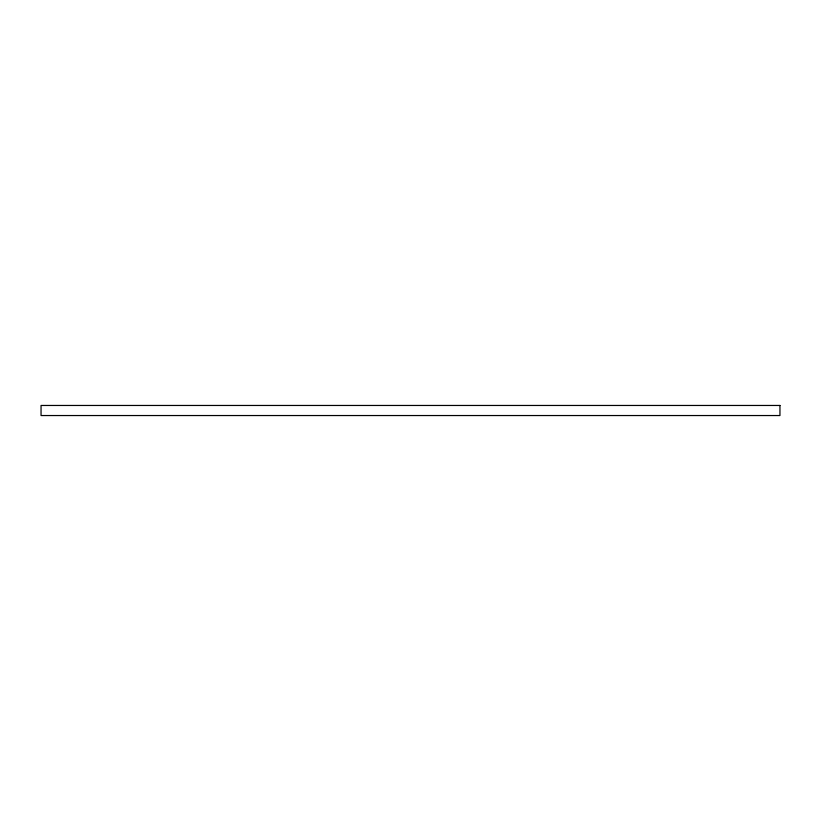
<?xml version="1.0" encoding="UTF-8"?>
<svg xmlns="http://www.w3.org/2000/svg" width="821" height="821" viewBox="0 0 821 821"><rect width="100%" height="100%" fill="white"/><g stroke="black" fill="none" stroke-linecap="round" stroke-linejoin="round"><path stroke-width="1.23" d="M779.95 405.461L41.05 405.461L41.05 415.539L779.95 415.539L779.95 405.461"/></g></svg>
